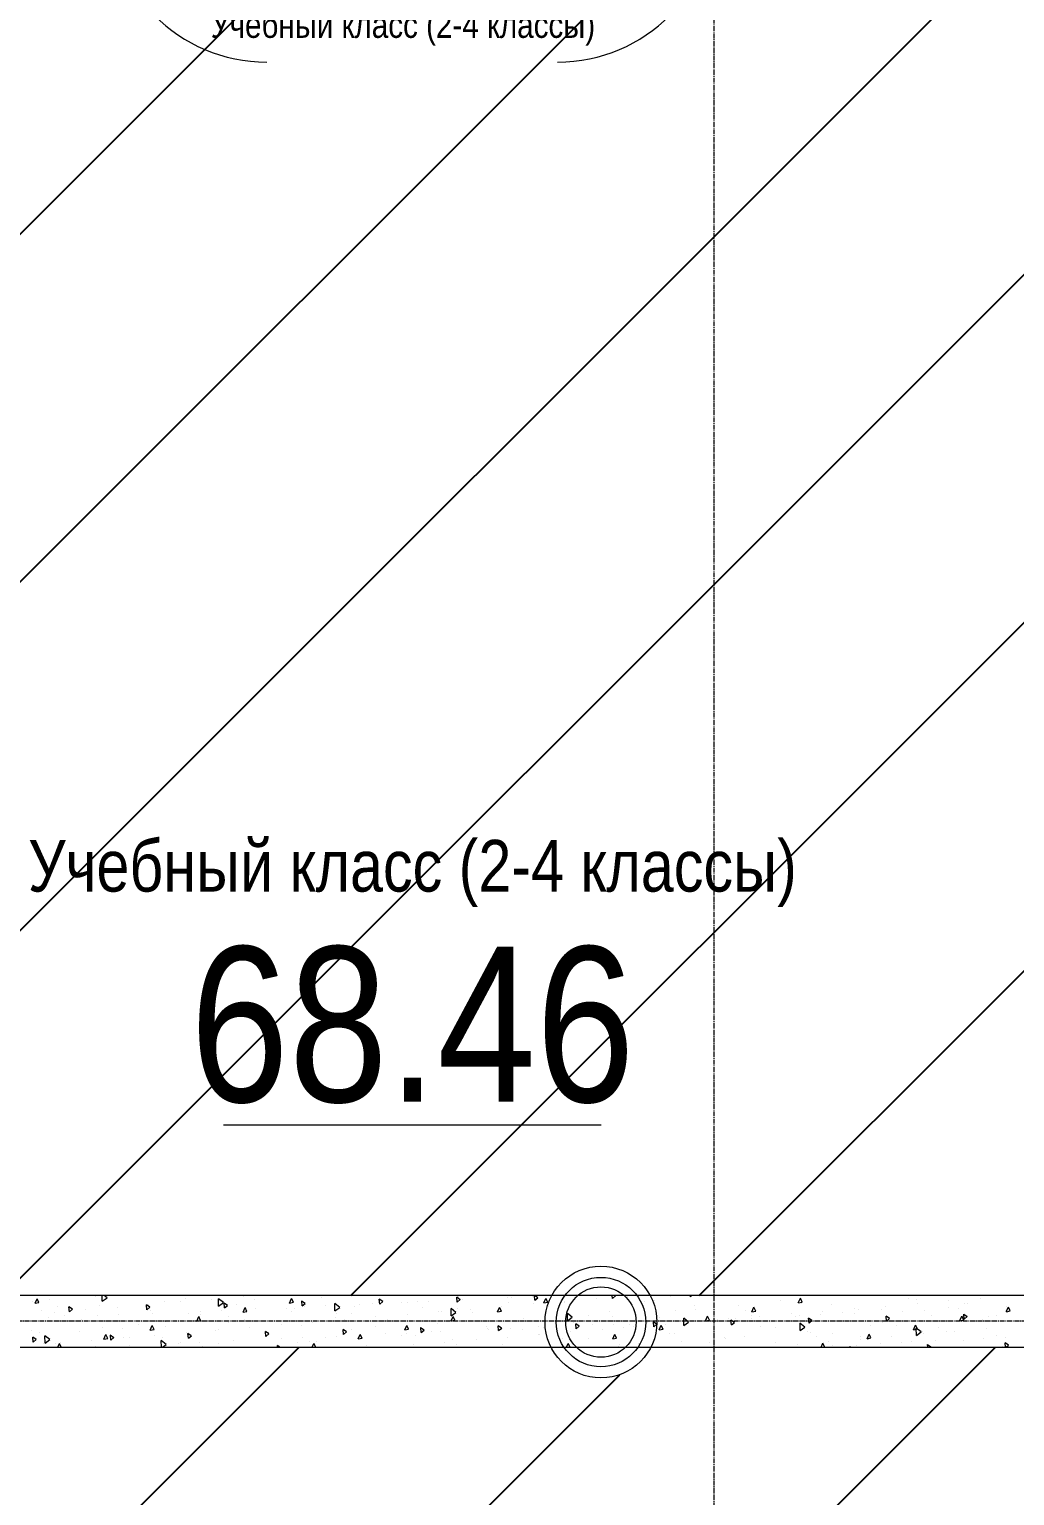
# Model space of a CAD drawing. Header units: millimetres. Extents: x 538266 to 1167394, y 114608 to 637157.
# Drawn here: x 830789 to 834600, y 157738 to 163413 of the extents above; entities that cross this region are included whole.
import ezdxf
from ezdxf.enums import TextEntityAlignment as Align

# ---------------------------------------------------------------- set-up
doc = ezdxf.new("R2010")
doc.units = ezdxf.units.MM
doc.linetypes.add('CENTER2', pattern=[28.575, 19.05, -3.175, 3.175, -3.175])
doc.layers.get('Defpoints').update_dxf_attribs({"color": 140})
doc.layers.add('A-AREA', color=7, linetype='Continuous', lineweight=15, true_color=0x7f7f7f)
doc.layers.add('РД_Оси_100', color=7, linetype='Continuous', lineweight=0, true_color=0x525252)
for name, color, linetype, lineweight in [('АР_Area', 5, 'Continuous', 5), ('АР_площадь пом', 5, 'Continuous', 5), ('АР_Стены ПЕНОблок', 52, 'Continuous', 20), ('АР_Штриховка', 8, 'Continuous', 0)]:
    doc.layers.add(name, color=color, linetype=linetype, lineweight=lineweight)
doc.layers.add('АР_Делит', color=120, linetype='Continuous', lineweight=0, plot=False)
doc.layers.add('ФВ-5', color=7, linetype='Continuous')
doc.styles.add('style1', font='ARIALN.TTF')

# ---------------------------------------------------------------- blocks, each defined once
blk = doc.blocks.new('MOK-МаркаПом_овал_ареал')
for p, q in [((-5.365, 6.138), (5.888, 6.138)), ((-2.75, -3), (2.75, -3))]:
    blk.add_line(p, q)
for centre, radius, start, end in [((-5.365, 0), 6.138, 90, 270), ((5.888, 0), 6.138, 270, 90), ((-7.411, 0), 7.161, 0, 0.001)]:
    blk.add_arc(centre, radius, start, end)
at = {"color": 0, "style": 'style1'}
blk.add_attdef('АР-ПОМЕЩЕНИЕ:НОМЕР', text='', height=3, dxfattribs=at).set_placement((0.261, 0), align=Align.MIDDLE)
at = {"layer": 'Defpoints', "color": 2, "style": 'style1'}
blk.add_attdef('АР-ПОМЕЩЕНИЕ:НАИМЕНОВАНИЕ', text='', height=1, dxfattribs=at).set_placement((-0.094, -4.814), align=Align.MIDDLE)
blk = doc.blocks.new('MOK-МаркаПомещения1')
at = {"layer": 'A-AREA', "color": 0}
blk.add_line((-3.651, -1.944), (3.649, -1.944), dxfattribs=at)
at = {"layer": 'A-AREA', "color": 0, "style": 'style1'}
blk.add_attdef('АР-ПОМЕЩЕНИЕ:ПЛОЩАДЬ', text='', height=3, dxfattribs=at).set_placement((0, 0), align=Align.MIDDLE)
at = {"layer": 'Defpoints', "style": 'style1', "flags": 8}
blk.add_attdef('АР-ПОМЕЩЕНИЕ:НАИМЕНОВАНИЕ', text='', height=1, dxfattribs=at).set_placement((0, 2.956), align=Align.MIDDLE)
blk = doc.blocks.new('2_этаж')
at = {"layer": 'АР_Делит', "color": 18, "true_color": 0x000000}
for radius in [216.3, 173, 136.2]:
    blk.add_circle((676635.5, 158410), radius, dxfattribs=at)
at = {"layer": 'АР_Стены ПЕНОблок', "color": 18, "linetype": 'Continuous', "lineweight": 20, "true_color": 0x000000}
for p, q in [((680563.6, 158513.4), (672993.6, 158513.2)), ((672993.6, 158313.2), (680563.6, 158313.4))]:
    blk.add_line(p, q, dxfattribs=at)
at = {"layer": 'АР_Штриховка', "color": 18, "linetype": 'Continuous', "lineweight": 0, "true_color": 0x000000}
for p, q in [((674682, 158508.8), (674682, 158508.8)), ((674706.6, 158490.7), (674706.1, 158513.3)), ((674725, 158504.2), (674713.5, 158513.3)), ((674726.5, 158511.8), (674726.5, 158511.8)), ((675357.4, 158512.3), (675357.4, 158512.3)), ((676168.3, 158511), (676168.3, 158511)), ((676391.4, 158503.9), (676378.1, 158513.1)), ((676379.9, 158494.4), (676378.3, 158513.3)), ((676609.4, 158511.4), (676609.4, 158511.4)), ((676680, 158501.8), (676679, 158513.3)), ((676680, 158501.8), (676691.7, 158511.6)), ((676691.5, 158511.3), (676688.6, 158513.3)), ((676738.5, 158510), (676738.5, 158510)), ((676980.1, 158509.1), (676979.8, 158513.3)), ((676980.2, 158509.1), (676985.2, 158513.3)), ((677654.6, 158513.2), (677654.6, 158513.2)), ((678224.8, 158512.2), (678224.8, 158512.2)), ((674438.2, 158488.8), (674438.2, 158488.8)), ((674446.6, 158483.1), (674454.4, 158500.5)), ((674446.6, 158483), (674461.6, 158485.9)), ((674461.6, 158485.9), (674454.4, 158500.4)), ((674471.1, 158455.1), (674471.1, 158455.1)), ((674502.9, 158495.5), (674502.9, 158495.5)), ((674533.1, 158468.9), (674533.1, 158468.9)), ((674590.7, 158459.7), (674577.4, 158468.8)), ((674579.2, 158450.1), (674577.6, 158469.1)), ((674579.2, 158450.1), (674590.9, 158459.9)), ((674642.9, 158457.9), (674642.9, 158457.9)), ((674697.3, 158473.8), (674697.3, 158473.8)), ((674706.5, 158490.8), (674725, 158504.3)), ((674764.6, 158467.7), (674764.6, 158467.7)), ((674890.9, 158467), (674877.5, 158476.2)), ((674879.4, 158457.5), (674877.7, 158476.5)), ((674879.4, 158457.5), (674891, 158467.3)), ((674883.2, 158476.8), (674883.2, 158476.8)), ((674886.7, 158478), (674886.7, 158478)), ((674892.3, 158456.6), (674892.3, 158456.6)), ((674945.2, 158490.6), (674945.2, 158490.6)), ((675008.4, 158487.8), (675008.4, 158487.8)), ((675029.5, 158499.5), (675029.5, 158499.5)), ((675086.7, 158451.6), (675086.7, 158451.6)), ((675130.5, 158498), (675130.5, 158498)), ((675156.5, 158471.8), (675155.9, 158500.4)), ((675174.9, 158485.3), (675155.9, 158500.3)), ((675156.4, 158471.9), (675174.9, 158485.3)), ((675169.2, 158455.2), (675169.2, 158455.2)), ((675191, 158474.4), (675177.6, 158483.6)), ((675179.5, 158464.9), (675177.8, 158483.9)), ((675179.5, 158464.9), (675191.1, 158474.7)), ((675223.9, 158477.8), (675223.9, 158477.8)), ((675251.2, 158448.7), (675259, 158466.1)), ((675251.3, 158448.6), (675266.2, 158451.5)), ((675252.2, 158507.8), (675252.2, 158507.8)), ((675266.2, 158451.5), (675259, 158466)), ((675295.4, 158498.5), (675295.4, 158498.5)), ((675300.6, 158461), (675300.6, 158461)), ((675419, 158460.6), (675419, 158460.6)), ((675430.7, 158483.6), (675438.5, 158501)), ((675430.8, 158483.5), (675445.7, 158486.4)), ((675445.7, 158486.4), (675438.5, 158500.9)), ((675450.9, 158463.3), (675450.9, 158463.3)), ((675491.1, 158481.8), (675477.7, 158491)), ((675479.6, 158472.3), (675477.9, 158491.2)), ((675479.6, 158472.3), (675491.3, 158482)), ((675487.1, 158469.1), (675487.1, 158469.1)), ((675556.2, 158503.5), (675556.2, 158503.5)), ((675569.6, 158472.7), (675569.6, 158472.7)), ((675606.4, 158452.9), (675605.8, 158481.5)), ((675624.8, 158466.3), (675605.8, 158481.4)), ((675606.3, 158452.9), (675624.8, 158466.4)), ((675680.7, 158470.9), (675680.7, 158470.9)), ((675701, 158478.5), (675701, 158478.5)), ((675750.6, 158481.7), (675750.6, 158481.7)), ((675791.2, 158489.2), (675777.9, 158498.3)), ((675779.7, 158479.6), (675778, 158498.6)), ((675779.7, 158479.6), (675791.4, 158489.4)), ((675863, 158485), (675863, 158485)), ((675887.6, 158486.6), (675887.6, 158486.6)), ((675924.5, 158491), (675924.5, 158491)), ((675945.6, 158464.5), (675945.6, 158464.5)), ((675970, 158490.2), (675970, 158490.2)), ((676056.3, 158434), (676055.7, 158462.5)), ((676074.7, 158447.4), (676055.7, 158462.5)), ((676091.3, 158496.5), (676078, 158505.7)), ((676079.8, 158487), (676078.1, 158506)), ((676079.8, 158487), (676091.5, 158496.8)), ((676081.7, 158463.8), (676081.7, 158463.8)), ((676082.8, 158507.4), (676082.8, 158507.4)), ((676101.5, 158495.9), (676101.5, 158495.9)), ((676129.2, 158460.1), (676129.2, 158460.1)), ((676235.4, 158449.3), (676243.1, 158466.7)), ((676235.4, 158449.1), (676250.4, 158452)), ((676250.4, 158452), (676243.2, 158466.5)), ((676250.9, 158469.9), (676250.9, 158469.9)), ((676275.2, 158506.7), (676275.2, 158506.7)), ((676277.2, 158485.7), (676277.2, 158485.7)), ((676288, 158504.1), (676288, 158504.1)), ((676370.5, 158507.7), (676370.5, 158507.7)), ((676373, 158480.2), (676373, 158480.2)), ((676379.9, 158494.4), (676391.6, 158504.2)), ((676414.9, 158484.1), (676422.6, 158501.5)), ((676414.9, 158484), (676429.9, 158486.9)), ((676429.9, 158486.9), (676422.7, 158501.4)), ((676431.9, 158471.8), (676431.9, 158471.8)), ((676472.3, 158468.5), (676472.3, 158468.5)), ((676493.9, 158485.5), (676493.9, 158485.5)), ((676494.7, 158490), (676494.7, 158490)), ((676616.8, 158500.2), (676616.8, 158500.2)), ((676803.9, 158489.7), (676803.9, 158489.7)), ((676844.1, 158493.5), (676844.1, 158493.5)), ((676906, 158507.2), (676906, 158507.2)), ((676923.2, 158453.1), (676923.2, 158453.1)), ((676998.9, 158472.5), (676998.9, 158472.5)), ((676999.5, 158458.3), (676999.5, 158458.3)), ((677167, 158473.1), (677167, 158473.1)), ((677193.7, 158453.4), (677193.7, 158453.4)), ((677219.5, 158449.8), (677227.3, 158467.2)), ((677219.5, 158449.7), (677234.5, 158452.6)), ((677234.5, 158452.6), (677227.3, 158467.1)), ((677330.5, 158493.6), (677330.5, 158493.6)), ((677399, 158484.7), (677406.8, 158502.1)), ((677399.1, 158484.6), (677414, 158487.5)), ((677414, 158487.5), (677406.8, 158502)), ((677410.8, 158493.2), (677410.8, 158493.2)), ((677411.7, 158480), (677411.7, 158480)), ((677493.4, 158452.1), (677493.4, 158452.1)), ((677525.5, 158476.4), (677525.5, 158476.4)), ((677615.5, 158462.3), (677615.5, 158462.3)), ((677630.4, 158458.8), (677630.4, 158458.8)), ((677720.3, 158457.3), (677720.3, 158457.3)), ((677737.2, 158472.1), (677737.2, 158472.1)), ((677823.8, 158501.7), (677823.8, 158501.7)), ((677857.1, 158497.6), (677857.1, 158497.6)), ((677859.3, 158482.4), (677859.3, 158482.4)), ((677885.4, 158454.9), (677885.4, 158454.9)), ((677980.6, 158466.8), (677980.6, 158466.8)), ((677981, 158492.2), (677981, 158492.2)), ((678016.9, 158460.6), (678016.9, 158460.6)), ((678042.6, 158480.5), (678042.6, 158480.5)), ((678052.2, 158480.4), (678052.2, 158480.4)), ((678103.1, 158502.4), (678103.1, 158502.4)), ((678203.4, 158468.8), (678203.4, 158468.8)), ((678203.6, 158450.3), (678211.4, 158467.7)), ((678203.7, 158450.2), (678218.6, 158453.1)), ((678218.6, 158453.1), (678211.4, 158467.6)), ((674499.8, 158426), (674499.8, 158426)), ((674520.8, 158447.7), (674520.8, 158447.7)), ((674560.5, 158433.6), (674560.5, 158433.6)), ((674626.6, 158419.9), (674626.6, 158419.9)), ((674686.3, 158434.1), (674686.3, 158434.1)), ((674754.9, 158411.8), (674754.9, 158411.8)), ((674768.7, 158437.7), (674768.7, 158437.7)), ((674845.3, 158398.8), (674845.3, 158398.8)), ((674892.2, 158378.9), (674899.9, 158396.3)), ((674907.2, 158381.7), (674900, 158396.2)), ((674900.2, 158443.5), (674900.2, 158443.5)), ((674949.3, 158410.8), (674949.3, 158410.8)), ((675038.7, 158441.6), (675038.7, 158441.6)), ((675071.7, 158413.8), (675079.5, 158431.2)), ((675071.7, 158413.7), (675086.7, 158416.6)), ((675086.7, 158416.6), (675079.5, 158431.1)), ((675087.1, 158437.5), (675087.1, 158437.5)), ((675193.1, 158430.8), (675193.1, 158430.8)), ((675195.5, 158406.7), (675195.5, 158406.7)), ((675257.5, 158420.4), (675257.5, 158420.4)), ((675281.6, 158415.8), (675281.6, 158415.8)), ((675397.9, 158400), (675397.9, 158400)), ((675436.9, 158450.9), (675436.9, 158450.9)), ((675476.6, 158398.6), (675476.6, 158398.6)), ((675519.6, 158409.8), (675519.6, 158409.8)), ((675607.6, 158428.4), (675607.6, 158428.4)), ((675613.8, 158441.5), (675613.8, 158441.5)), ((675641.7, 158420), (675641.7, 158420)), ((675669.6, 158442.1), (675669.6, 158442.1)), ((675763.3, 158429.8), (675763.3, 158429.8)), ((675808.2, 158419.8), (675808.2, 158419.8)), ((675876.3, 158379.5), (675884.1, 158396.9)), ((675891.3, 158382.3), (675884.1, 158396.8)), ((675885.4, 158440.1), (675885.4, 158440.1)), ((676003.2, 158402.6), (676003.2, 158402.6)), ((676007.1, 158449.9), (676007.1, 158449.9)), ((676019.8, 158450.1), (676019.8, 158450.1)), ((676055.8, 158414.4), (676063.6, 158431.8)), ((676055.9, 158414.2), (676070.8, 158417.2)), ((676056.2, 158434), (676074.7, 158447.5)), ((676070.8, 158417.2), (676063.6, 158431.6)), ((676140.4, 158445.5), (676140.4, 158445.5)), ((676175.2, 158414.9), (676175.2, 158414.9)), ((676251.3, 158386.4), (676238, 158395.5)), ((676239.8, 158376.8), (676238.2, 158395.8)), ((676334.8, 158423.7), (676334.8, 158423.7)), ((676435.6, 158413), (676435.6, 158413)), ((676524.7, 158428.5), (676505.6, 158443.6)), ((676506.2, 158415.1), (676505.7, 158443.6)), ((676506.1, 158415.1), (676524.6, 158428.6)), ((676529.9, 158406.5), (676529.9, 158406.5)), ((676551.4, 158393.7), (676538.1, 158402.9)), ((676539.9, 158384.2), (676538.3, 158403.2)), ((676587.4, 158436.6), (676587.4, 158436.6)), ((676601.7, 158398.8), (676601.7, 158398.8)), ((676667, 158449.4), (676667, 158449.4)), ((676679.4, 158433), (676679.4, 158433)), ((676684.1, 158402.4), (676684.1, 158402.4)), ((676744.1, 158401.7), (676744.1, 158401.7)), ((676806.1, 158415.4), (676806.1, 158415.4)), ((676815.6, 158408.2), (676815.6, 158408.2)), ((676851.5, 158401.1), (676838.2, 158410.3)), ((676840.1, 158391.6), (676838.4, 158410.6)), ((676840.1, 158391.6), (676851.7, 158401.4)), ((676860.5, 158380), (676868.2, 158397.4)), ((676861.5, 158427.7), (676861.5, 158427.7)), ((676875.5, 158382.8), (676868.3, 158397.3)), ((676884.2, 158402.2), (676884.2, 158402.2)), ((676974.6, 158409.6), (676955.5, 158424.6)), ((676956.2, 158396.1), (676955.6, 158424.7)), ((676956, 158396.2), (676974.5, 158409.7)), ((677002.1, 158416.3), (677002.1, 158416.3)), ((677005.9, 158412), (677005.9, 158412)), ((677040, 158414.9), (677047.7, 158432.3)), ((677040, 158414.8), (677055, 158417.7)), ((677055, 158417.7), (677047.8, 158432.2)), ((677056.5, 158410.5), (677056.5, 158410.5)), ((677084.6, 158419.9), (677084.6, 158419.9)), ((677128, 158422.2), (677128, 158422.2)), ((677151.7, 158408.5), (677138.3, 158417.7)), ((677140.2, 158399), (677138.5, 158417.9)), ((677140.2, 158399), (677151.8, 158408.8)), ((677156.3, 158423.4), (677156.3, 158423.4)), ((677216, 158425.7), (677216, 158425.7)), ((677218.3, 158437.1), (677218.3, 158437.1)), ((677249.7, 158432), (677249.7, 158432)), ((677371.7, 158442.3), (677371.7, 158442.3)), ((677388.1, 158431.7), (677388.1, 158431.7)), ((677402.5, 158433.8), (677402.5, 158433.8)), ((677424.5, 158390.7), (677405.4, 158405.7)), ((677406.1, 158377.2), (677405.5, 158405.8)), ((677451.8, 158415.9), (677438.4, 158425)), ((677440.3, 158406.3), (677438.6, 158425.3)), ((677440.3, 158406.3), (677452, 158416.1)), ((677485, 158437.4), (677485, 158437.4)), ((677568.4, 158445.1), (677568.4, 158445.1)), ((677583.1, 158414.5), (677583.1, 158414.5)), ((677616.4, 158443.1), (677616.4, 158443.1)), ((677678.2, 158395.1), (677678.2, 158395.1)), ((677723.9, 158409.9), (677723.9, 158409.9)), ((677751.9, 158423.2), (677738.5, 158432.4)), ((677740.4, 158413.7), (677738.7, 158432.7)), ((677740.4, 158413.7), (677752.1, 158423.5)), ((677777.9, 158395.4), (677777.9, 158395.4)), ((677802.9, 158451.3), (677802.9, 158451.3)), ((677844.6, 158380.5), (677852.4, 158397.9)), ((677859.6, 158383.3), (677852.4, 158397.8)), ((677914.7, 158435.6), (677914.7, 158435.6)), ((677921.9, 158415.2), (677921.9, 158415.2)), ((678024.1, 158415.4), (678031.9, 158432.8)), ((678024.2, 158415.3), (678039.1, 158418.2)), ((678039.1, 158418.2), (678031.9, 158432.7)), ((678052, 158430.6), (678038.7, 158439.8)), ((678040.5, 158421.1), (678038.8, 158440.1)), ((678040.5, 158421.1), (678052.2, 158430.9)), ((678109.8, 158418.4), (678109.8, 158418.4)), ((678136.1, 158431.6), (678136.1, 158431.6)), ((678165.7, 158435.2), (678165.7, 158435.2)), ((674433.2, 158377.1), (674433.2, 158377.1)), ((674450.6, 158342.1), (674437.3, 158351.3)), ((674439.1, 158332.6), (674437.5, 158351.6)), ((674439.2, 158332.6), (674450.8, 158342.4)), ((674461.8, 158370.7), (674461.8, 158370.7)), ((674485.2, 158328.8), (674484.6, 158357.3)), ((674503.6, 158342.2), (674484.6, 158357.3)), ((674485.1, 158328.8), (674503.5, 158342.3)), ((674618.1, 158371.6), (674618.1, 158371.6)), ((674666.5, 158339.8), (674666.5, 158339.8)), ((674705.6, 158390.7), (674705.6, 158390.7)), ((674712.7, 158344), (674720.4, 158361.4)), ((674712.7, 158343.9), (674727.7, 158346.8)), ((674727.7, 158346.8), (674720.5, 158361.3)), ((674750.8, 158349.5), (674737.4, 158358.7)), ((674739.3, 158340), (674737.6, 158358.9)), ((674739.3, 158339.9), (674750.9, 158349.7)), ((674783.3, 158385), (674783.3, 158385)), ((674788.2, 158349.6), (674788.2, 158349.6)), ((674812.5, 158349.9), (674812.5, 158349.9)), ((674892.2, 158378.8), (674907.2, 158381.7)), ((674910.3, 158359.9), (674910.3, 158359.9)), ((674935, 158313.3), (674934.5, 158338.4)), ((674953.5, 158323.3), (674934.5, 158338.4)), ((674938.8, 158349.8), (674938.8, 158349.8)), ((674949.9, 158394.6), (674949.9, 158394.6)), ((675032, 158369.7), (675032, 158369.7)), ((675050.9, 158356.9), (675037.5, 158366)), ((675039.4, 158347.3), (675037.7, 158366.3)), ((675039.4, 158347.3), (675051.1, 158357.1)), ((675144.7, 158375.6), (675144.7, 158375.6)), ((675154.1, 158379.9), (675154.1, 158379.9)), ((675213.8, 158338.2), (675213.8, 158338.2)), ((675275.8, 158389.7), (675275.8, 158389.7)), ((675351, 158364.2), (675337.6, 158373.4)), ((675339.5, 158354.7), (675337.8, 158373.7)), ((675339.2, 158353.8), (675339.2, 158353.8)), ((675339.5, 158354.7), (675351.2, 158364.5)), ((675350.9, 158371.5), (675350.9, 158371.5)), ((675400.4, 158346.4), (675400.4, 158346.4)), ((675482.8, 158350), (675482.8, 158350)), ((675569.7, 158350.3), (675569.7, 158350.3)), ((675614.3, 158355.7), (675614.3, 158355.7)), ((675651.1, 158371.6), (675637.8, 158380.8)), ((675639.6, 158362.1), (675637.9, 158381.1)), ((675639.6, 158362.1), (675651.3, 158371.9)), ((675671.4, 158379.5), (675671.4, 158379.5)), ((675696.8, 158344.6), (675704.6, 158362)), ((675696.8, 158344.5), (675711.8, 158347.4)), ((675704.3, 158352.8), (675704.3, 158352.8)), ((675711.8, 158347.4), (675704.6, 158361.9)), ((675763.1, 158393.2), (675763.1, 158393.2)), ((675800.8, 158363.9), (675800.8, 158363.9)), ((675865.8, 158357.8), (675865.8, 158357.8)), ((675876.4, 158379.3), (675891.3, 158382.3)), ((675883.3, 158367.5), (675883.3, 158367.5)), ((675919.8, 158358.3), (675919.8, 158358.3)), ((675951.2, 158379), (675937.9, 158388.2)), ((675939.7, 158369.5), (675938.1, 158388.4)), ((675939.7, 158369.5), (675951.4, 158379.2)), ((675948.1, 158372.9), (675948.1, 158372.9)), ((675981.8, 158372), (675981.8, 158372)), ((676014.7, 158373.2), (676014.7, 158373.2)), ((676060.8, 158340.6), (676060.8, 158340.6)), ((676152.8, 158342), (676152.8, 158342)), ((676191.9, 158392.9), (676191.9, 158392.9)), ((676198, 158383.5), (676198, 158383.5)), ((676201.2, 158381.4), (676201.2, 158381.4)), ((676239.8, 158376.8), (676251.5, 158386.6)), ((676274.5, 158351.8), (676274.5, 158351.8)), ((676283.7, 158385), (676283.7, 158385)), ((676332, 158380), (676332, 158380)), ((676392.4, 158361.8), (676392.4, 158361.8)), ((676394, 158393.7), (676394, 158393.7)), ((676396.6, 158362.1), (676396.6, 158362.1)), ((676415.1, 158390.7), (676415.1, 158390.7)), ((676487.5, 158344.8), (676487.5, 158344.8)), ((676518.3, 158371.9), (676518.3, 158371.9)), ((676539.9, 158384.2), (676551.6, 158394)), ((676587.5, 158344.6), (676587.5, 158344.6)), ((676640.4, 158382.1), (676640.4, 158382.1)), ((676680.9, 158345.1), (676688.7, 158362.5)), ((676681, 158345), (676695.9, 158347.9)), ((676695.9, 158347.9), (676688.7, 158362.4)), ((676724.6, 158387.4), (676724.6, 158387.4)), ((676762.1, 158391.9), (676762.1, 158391.9)), ((676860.5, 158379.9), (676875.5, 158382.8)), ((676899.6, 158366.5), (676899.6, 158366.5)), ((676919.1, 158365.7), (676919.1, 158365.7)), ((677114.1, 158348.5), (677114.1, 158348.5)), ((677118.3, 158345.3), (677118.3, 158345.3)), ((677190.6, 158355), (677190.6, 158355)), ((677251.3, 158391.4), (677251.3, 158391.4)), ((677311.8, 158388.2), (677311.8, 158388.2)), ((677405.9, 158377.3), (677424.4, 158390.7)), ((677434.4, 158375.1), (677434.4, 158375.1)), ((677445.7, 158369.7), (677445.7, 158369.7)), ((677468.5, 158353.2), (677468.5, 158353.2)), ((677530.5, 158367), (677530.5, 158367)), ((677639.1, 158344.3), (677639.1, 158344.3)), ((677640.7, 158352.5), (677640.7, 158352.5)), ((677665.1, 158345.6), (677672.8, 158363)), ((677665.1, 158345.5), (677680.1, 158348.4)), ((677680.1, 158348.4), (677672.9, 158362.9)), ((677760.8, 158354), (677760.8, 158354)), ((677844.6, 158380.4), (677859.6, 158383.3)), ((677874.4, 158371.7), (677855.3, 158386.8)), ((677856, 158358.3), (677855.4, 158386.9)), ((677855.9, 158358.3), (677874.3, 158371.8)), ((677880.6, 158374.9), (677880.6, 158374.9)), ((677882.9, 158364.3), (677882.9, 158364.3)), ((677942.6, 158388.7), (677942.6, 158388.7)), ((677972.3, 158373.6), (677972.3, 158373.6)), ((678004.6, 158374.1), (678004.6, 158374.1)), ((678036.1, 158339.7), (678036.1, 158339.7)), ((678116.6, 158346.1), (678116.6, 158346.1)), ((678126.7, 158384.3), (678126.7, 158384.3)), ((678167.4, 158356.4), (678167.4, 158356.4)), ((678199.1, 158349.7), (678199.1, 158349.7)), ((674480.9, 158328.7), (674480.9, 158328.7)), ((674526.6, 158328.1), (674526.6, 158328.1)), ((674535, 158313.3), (674540.9, 158326.5)), ((674547.5, 158313.3), (674540.9, 158326.4)), ((674544.4, 158329.6), (674544.4, 158329.6)), ((674682, 158315), (674682, 158315)), ((674813.4, 158320.8), (674813.4, 158320.8)), ((674939.6, 158313.3), (674953.5, 158323.4)), ((674999.9, 158328.9), (674999.9, 158328.9)), ((675007.6, 158332.7), (675007.6, 158332.7)), ((675082.4, 158332.5), (675082.4, 158332.5)), ((675095.5, 158314.9), (675095.5, 158314.9)), ((675157.5, 158328.6), (675157.5, 158328.6)), ((675202.3, 158313.6), (675202.3, 158313.6)), ((675384.6, 158313.3), (675384.4, 158319.5)), ((675392.2, 158313.3), (675384.4, 158319.5)), ((675460.5, 158332.8), (675460.5, 158332.8)), ((675507.7, 158336.6), (675507.7, 158336.6)), ((675518.9, 158313.3), (675525, 158327.1)), ((675531.9, 158313.3), (675525.1, 158327)), ((675534.2, 158336.6), (675534.2, 158336.6)), ((675729, 158317.5), (675729, 158317.5)), ((675909, 158322), (675909, 158322)), ((676030.7, 158331.8), (676030.7, 158331.8)), ((676075.3, 158323.1), (676075.3, 158323.1)), ((676255.6, 158321.5), (676255.6, 158321.5)), ((676502.8, 158313.3), (676509.2, 158327.6)), ((676516.3, 158313.3), (676509.2, 158327.5)), ((676703, 158314.9), (676703, 158314.9)), ((676706.2, 158323.6), (676706.2, 158323.6)), ((676782.2, 158325.5), (676782.2, 158325.5)), ((676946.8, 158335), (676946.8, 158335)), ((677056.3, 158331.5), (677056.3, 158331.5)), ((677273.2, 158313.9), (677273.2, 158313.9)), ((677308.9, 158329.4), (677308.9, 158329.4)), ((677395.3, 158324.2), (677395.3, 158324.2)), ((677398.2, 158314.7), (677398.2, 158314.7)), ((677486.7, 158313.3), (677493.3, 158328.1)), ((677500.6, 158313.5), (677493.4, 158328)), ((677499.6, 158313.3), (677500.6, 158313.5)), ((677517, 158334), (677517, 158334)), ((677529.7, 158320.4), (677529.7, 158320.4)), ((677600.7, 158313.3), (677598.5, 158314.9)), ((677598.8, 158313.3), (677598.6, 158315.1)), ((677624, 158318), (677624, 158318)), ((677716.2, 158328.6), (677716.2, 158328.6)), ((677798.7, 158332.2), (677798.7, 158332.2)), ((677835.5, 158333.4), (677835.5, 158333.4)), ((677911.5, 158313.4), (677898.6, 158322.2)), ((677899.6, 158313.4), (677898.8, 158322.5)), ((677930.1, 158337.9), (677930.1, 158337.9)), ((678189.3, 158317.1), (678189.3, 158317.1)), ((678212, 158320.4), (678198.7, 158329.6)), ((678200.3, 158313.4), (678198.9, 158329.9)), ((678203.4, 158313.4), (678212.2, 158320.7))]:
    blk.add_line(p, q, dxfattribs=at)
at = {"layer": 'АР_Area', "color": 18, "linetype": 'Continuous', "lineweight": 15, "true_color": 0x000000}
ref = blk.add_blockref('MOK-МаркаПом_овал_ареал', (675879, 163900.5), dxfattribs=dict(at, xscale=100, yscale=100, zscale=100))
ref.add_attrib('АР-ПОМЕЩЕНИЕ:НОМЕР', '2.009', dxfattribs={"layer": '0', "color": 0, "height": 350, "style": 'style1'}).set_placement((675879, 163900.5), align=Align.MIDDLE)
ref.add_attrib('АР-ПОМЕЩЕНИЕ:НАИМЕНОВАНИЕ', 'Учебный класс (2-4 классы)', dxfattribs={"layer": 'Defpoints', "color": 2, "height": 100, "style": 'style1'}).set_placement((675869.6, 163419.1), align=Align.MIDDLE)
at = {"layer": 'АР_площадь пом', "color": 18, "linetype": 'Continuous', "lineweight": 15, "true_color": 0x000000}
ref = blk.add_blockref('MOK-МаркаПомещения1', (675906.1, 159562.7), dxfattribs=dict(at, xscale=200, yscale=200, zscale=100))
ref.add_attrib('АР-ПОМЕЩЕНИЕ:НАИМЕНОВАНИЕ', 'Учебный класс (2-4 классы)', dxfattribs={"layer": 'Defpoints', "height": 200, "style": 'style1'}).set_placement((675906.1, 160153.8), align=Align.MIDDLE)
ref.add_attrib('АР-ПОМЕЩЕНИЕ:ПЛОЩАДЬ', '68.46', dxfattribs={"layer": 'A-AREA', "color": 0, "height": 600, "style": 'style1'}).set_placement((675906.1, 159562.7), align=Align.MIDDLE)
at = {"layer": 'Defpoints', "color": 18, "true_color": 0x000000, "style": 'style1'}
for p in [(677970.6, 219836.4), (678101.2, 211681.4)]:
    blk.add_attdef('АР-ПОМЕЩЕНИЕ:НАИМЕНОВАНИЕ', text='', height=100, dxfattribs=at).set_placement(p, align=Align.MIDDLE)
blk = doc.blocks.new('СОШ_2200_АР_ОСИ_М100_28.05.24')
at = {"layer": 'РД_Оси_100', "color": 251, "linetype": 'CENTER2', "true_color": 0x636466}
for p, q in [((4200, -6155), (4200, 139938.679)), ((29555, 36000), (-5954.958, 36000))]:
    blk.add_line(p, q, dxfattribs=at)

msp = doc.modelspace()

# ---------------------------------------------------------------- hatches: boundary and pattern name
at = {"layer": 'ФВ-5'}
h = msp.add_hatch(dxfattribs=at)
h.set_pattern_fill('ANSI31', color=3, scale=300)
h.paths.add_polyline_path([(849237.8, 163561), (849237.8, 164465.5, -0.27475), (849124.9, 164655.5, -0.245742), (849217.8, 164833.2), (849217.8, 165213.2), (845769.5, 165213.2, -0.618518), (845382.3, 165213.2), (843647.8, 165213.2), (843647.8, 164913.2), (842747.8, 164913.2), (842747.8, 165213.2), (842667.8, 165213.2), (842667.8, 164793.2), (841647.8, 164793.2), (841647.8, 164713.2), (841647.8, 161813.2), (841647.8, 161313.2), (841647.8, 160413.2), (841647.8, 158613.2), (841647.8, 158389.4, -0.260437), (841750.8, 158205.2, -0.260437), (841647.8, 158020.9), (841647.8, 157055.6, -0.260437), (841750.8, 156871.3, -0.260437), (841647.8, 156687.1), (841647.8, 156333.2), (842017.8, 156333.2), (842017.8, 156113.2), (849237.8, 156113.2), (849237.8, 156880.9, -0.27475), (849124.9, 157071, -0.27475), (849237.8, 157261), (849237.8, 160413.2), (849217.8, 160413.2), (849217.8, 161313.2), (849218.5, 162377, -0.246803), (849124.9, 162555.2, -0.27475), (849237.8, 162745.2), (849237.8, 163180.9, -0.27475), (849124.9, 163371, -0.27475)])
h.paths.add_polyline_path([(845558.6, 161396), (845008.6, 161396, -1), (845008.6, 161996), (845558.6, 161996, -1)], flags=16)
h.paths.add_polyline_path([(842291.6, 157558.9, -1), (841691.6, 157558.9, -1)], flags=16)
h.paths.add_polyline_path([(849124.9, 171855.5, -0.27475), (849237.8, 172045.6), (849237.8, 172480.9, -0.27475), (849124.9, 172671, -0.27475), (849237.8, 172861), (849237.8, 173765.5, -0.27475), (849124.9, 173955.5, -0.27475), (849237.8, 174145.6), (849237.8, 174163.2), (849217.8, 174163.2), (849217.8, 174513.2), (844057.8, 174513.2), (844057.8, 174513.2), (844057.8, 174213.2), (843157.8, 174213.2), (843157.8, 174513.2), (843077.8, 174513.2), (843077.8, 174093.2), (842057.8, 174093.2), (842057.8, 173373.2), (842057.8, 172433.2), (841647.8, 172433.2), (841647.8, 172363.2), (841647.8, 170613.2), (841647.8, 169713.2), (841647.8, 169339.4, -0.260437), (841750.8, 169155.2, -0.260437), (841647.8, 168970.9), (841670.8, 167335.5, -1), (842270.8, 167335.5, -1), (841670.8, 167335.5), (841650.7, 166353.8, -0.256246), (841750.8, 166171.3, -0.105217), (841732, 166083.2), (841867.8, 166083.2), (841867.8, 165413.2), (845385.9, 165413.2, -0.594367), (845765.9, 165413.2), (849217.8, 165413.2), (849217.8, 165913.2), (849218.1, 166193.1, -0.246072), (849124.9, 166371, -0.27475), (849237.8, 166561), (849237.8, 169713.2), (849213.5, 169713.2), (849217.8, 169717.5), (849217.8, 170613.2), (849218.9, 171677.1, -0.247282)])
h.paths.add_polyline_path([(845615.6, 168700.6), (845065.6, 168700.6, -1), (845065.6, 169300.6), (845615.6, 169300.6, -1)], flags=16)
h.paths.add_polyline_path([(836927.8, 171813.2), (836927.8, 172713.2), (836927.8, 172987.1, -0.260437), (836824.9, 173171.3, -0.260437), (836927.8, 173355.6), (836927.8, 175970.9, -0.260437), (836824.9, 176155.2, -0.260437), (836927.8, 176339.4), (836927.8, 176413.2), (836927.8, 176913.2), (833193.3, 176913.2, -0.618518), (832806.2, 176913.2), (829360.5, 176913.2), (829357.8, 176910.6), (829357.8, 176413.2), (829357.7, 176237.4, -0.255873), (829457.6, 176055.2, -0.284268), (829337.8, 175861.6), (829337.8, 172713.2), (829357.8, 172713.2), (829357.8, 171813.2), (829357.2, 170753.9, -0.256632), (829457.6, 170571.3, -0.284268), (829337.8, 170377.8), (829337.8, 169948.7, -0.284268), (829457.6, 169755.2, -0.284268), (829337.8, 169561.6), (829337.8, 168664.9, -0.284268), (829457.6, 168471.3, -0.255743), (829357.8, 168289.1), (829357.8, 167813.2), (832809.7, 167813.2, -0.594367), (833189.8, 167813.2), (834927.8, 167813.2), (834927.8, 168113.2), (835827.8, 168113.2), (835827.8, 167813.2), (835907.8, 167813.2), (835907.8, 168233.2), (836927.8, 168233.2), (836927.8, 168313.2)])
h.paths.add_polyline_path([(832552.1, 172650.6), (832002.1, 172650.6, -1), (832002.1, 173250.6), (832552.1, 173250.6, -1)], flags=16)
h.paths.add_polyline_path([(836927.8, 166670.9, -0.260437), (836824.9, 166855.2, -0.105217), (836843.6, 166943.2), (836707.8, 166943.2), (836707.8, 167613.2), (833193.3, 167613.2, -0.618518), (832806.2, 167613.2), (829357.8, 167613.2), (829357.8, 167113.2), (829357.7, 166937.5, -0.255913), (829457.6, 166755.2, -0.284268), (829337.8, 166561.6), (829337.8, 163413.2), (829357.8, 163413.2), (829357.8, 162513.2), (829357, 161454.1, -0.256955), (829457.6, 161271.3, -0.284268), (829337.8, 161077.8), (829337.8, 160648.7, -0.284268), (829457.6, 160455.2, -0.284268), (829337.8, 160261.6), (829337.8, 159364.9, -0.284268), (829457.6, 159171.3, -0.255743), (829357.8, 158989.1), (829357.8, 158513.2), (832809.7, 158513.3, -0.59466), (833189.8, 158513.3), (834927.8, 158513.4), (834927.8, 158513.4), (834927.8, 158813.4), (835827.8, 158813.4), (835827.8, 158513.4), (835907.8, 158513.4), (835907.8, 158933.4), (836927.8, 158933.4), (836927.8, 159013.2), (836927.8, 159543.2), (836927.8, 161303.2), (836927.8, 161813.2), (836927.8, 162513.2), (836927.8, 163413.2), (836927.8, 163687.1, -0.260437), (836824.9, 163871.3, -0.260437), (836927.8, 164055.6)])
h.paths.add_polyline_path([(832518.2, 163600.5), (831968.2, 163600.5, -1), (831968.2, 164200.5), (832518.2, 164200.5, -1)], flags=16)
h = msp.add_hatch(dxfattribs=at)
h.set_pattern_fill('ANSI31', color=3, scale=300)
h.paths.add_polyline_path([(856937.8, 141853.3), (856717.8, 141633.3), (856717.8, 141593.8), (856417.8, 141593.8), (856417.8, 142493.8), (856717.8, 142493.8), (856717.8, 142082.3), (856937.8, 142302.3), (856937.8, 143613.2), (856037.8, 143613.2), (856037.8, 143603.2), (853264, 143603.2, -0.558775), (852895.5, 143603.2), (851387.8, 143603.2, -0.414214), (851687.8, 143303.2, -1), (851087.8, 143303.2, -0.414214), (851387.8, 143603.2), (850280.2, 143603.2, -0.558775), (849911.7, 143603.2), (849137.8, 143603.2), (848237.8, 143603.2), (847307.8, 143603.2), (847307.8, 143383.2), (846937.8, 143383.2), (846937.8, 143453.2), (846937.8, 143603.2), (846437.8, 143603.2), (846437.8, 142703.2), (846737.8, 142703.2), (846737.8, 142583.2), (846317.8, 142583.2), (846317.8, 143603.2), (845837.8, 143603.2), (842357.8, 143603.2), (842357.8, 143383.2), (842067.8, 143383.2), (842067.8, 143603.2), (841437.8, 143603.2), (839882.8, 143603.2, -0.333315), (840098.8, 143315.3, -1), (839498.8, 143315.3, -0.333315), (839714.7, 143603.2), (838680.2, 143603.2, -0.558775), (838311.7, 143603.2), (837507.8, 143603.2), (837507.8, 143383.2), (837137.8, 143383.2), (837137.8, 141363.2), (837147.8, 141363.2), (837147.8, 140163.2), (837137.8, 136013.2), (837202.3, 136013.2, -0.618518), (837589.5, 136013.2), (840886.2, 136013.2, -0.618518), (841273.3, 136013.2), (841437.8, 136013.2), (841437.8, 136033.2), (842313.7, 136033.2, -0.582347), (842689.5, 136013.2), (843586.2, 136013.2, -0.618518), (843973.3, 136013.2), (844402.3, 136013.2, -0.618518), (844789.5, 136013.2), (845837.8, 136013.2), (845837.8, 136033.2), (847037.8, 136033.2), (848237.8, 136030.6), (848237.8, 136033.2), (849137.8, 136033.2), (850195.6, 136030.2, -0.587964), (850573.3, 136013.2), (851002.3, 136013.2, -0.618518), (851389.5, 136013.2), (852286.2, 136013.2, -0.618518), (852673.3, 136013.2), (853102.3, 136013.2, -0.618518), (853489.5, 136013.2), (855286.2, 136013.2, -0.618518), (855673.3, 136013.2), (856036.9, 136013.2), (856037.8, 136014.1), (856037.8, 136313.2), (856786, 136313.2), (856937.8, 136465.1)])
h.paths.add_polyline_path([(851418, 140993.2), (851968, 140993.2, -1), (851968, 140393.2), (851418, 140393.2, -1)], flags=16)
h.paths.add_polyline_path([(847057.6, 139675.2, -1), (846624.9, 139675.2, -1)], flags=16)
h.paths.add_polyline_path([(847014.3, 139675.2, -1), (846668.2, 139675.2, -1)], flags=0)
h.paths.add_polyline_path([(846977.4, 139675.2, -1), (846705, 139675.2, -1)], flags=0)
h.paths.add_polyline_path([(846737.8, 141603.2), (846437.8, 141603.2), (846437.8, 142503.2), (846737.8, 142503.2)], flags=16)
h.paths.add_polyline_path([(844344.2, 140388.8), (843794.2, 140388.8, -1), (843794.2, 140988.8), (844344.2, 140988.8, -1)], flags=16)
h.paths.add_polyline_path([(836345.4, 144457.5, -0.893187), (836937.8, 144524.5), (836937.8, 145103.2), (835937.8, 145103.2), (833188, 145103.2, -0.582884), (832811.5, 145103.2), (829357.8, 145103.2), (829357.8, 144737.4, -0.255743), (829457.6, 144555.2, -0.284268), (829337.8, 144361.6), (829337.8, 141213.2), (829357.8, 141213.2), (829357.8, 140313.2), (829351.4, 139257.5, -0.265015), (829457.6, 139071.3, -0.284268), (829337.8, 138877.8), (829337.8, 138448.7, -0.284268), (829457.6, 138255.2, -0.284268), (829337.8, 138061.6), (829337.8, 137013.2), (829357.8, 137013.2), (829357.8, 136033.2), (835937.8, 136033.2), (836937.8, 136033.2), (836937.8, 139613.2), (836627.8, 139613.2), (836627.8, 140513.2), (836927.8, 140513.2), (836927.8, 140893.2), (836507.8, 140893.2), (836507.8, 142033.2), (836937.8, 142033.2), (836937.8, 143617.8, -0.284268), (836818.1, 143811.3, -0.284268), (836937.8, 144004.9), (836937.8, 144390.4, -0.893187)])
h.paths.add_polyline_path([(840537.8, 148013.2), (840537.8, 150213.2), (840537.8, 150413.2), (840537.8, 151713.2), (840537.8, 156113.2), (841187.8, 156113.2), (841187.8, 156333.2), (841427.8, 156333.2), (841427.8, 156683.1, -0.270169), (841318.1, 156871.3, -0.270169), (841427.8, 157059.6), (841427.8, 158016.9, -0.270169), (841318.1, 158205.2, -0.270169), (841427.8, 158393.4), (841427.8, 158493.2), (840857.8, 158493.2), (840857.8, 158718.2), (840582.8, 159194.6), (840604.5, 159207.1), (840604.8, 159206.6, -0.120105), (840857.8, 159268.2), (840857.8, 159293.2), (840857.8, 159438.2), (840582.8, 159914.6), (840604.5, 159927.1), (840604.8, 159926.6, -0.120105), (840857.8, 159988.2), (840857.8, 160013.2), (840857.8, 161103.2), (840439.8, 161103.2, -0.594367), (840059.7, 161103.2), (838656.6, 161080.5, -0.414214), (838956.6, 160780.5, -1), (838356.6, 160780.5, -0.414214), (838656.6, 161080.5), (838351.8, 161096, -0.581306), (837975.9, 161103.2), (837867.8, 161103.2), (837867.8, 159543.2), (837867.8, 158590.3), (837147.8, 158590.3), (837147.8, 157813.2), (837147.8, 157743.4, -0.270169), (837257.6, 157555.2, -0.270169), (837147.8, 157366.9), (837147.8, 155699.4, -0.910455), (837742.6, 155643.5, -0.910455), (837147.8, 155587.6), (837147.8, 154759.6, -0.270169), (837257.6, 154571.3, -0.270169), (837147.8, 154383.1), (837147.8, 154113.2), (837147.8, 153213.2), (837147.8, 149223.2), (837137.8, 149003.2), (835937.8, 149003.2), (829357.8, 149003.2), (829357.8, 148637.4, -0.255743), (829457.6, 148455.2, -0.284268), (829337.8, 148261.6), (829337.8, 146164.9, -0.284268), (829457.6, 145971.3, -0.255743), (829357.8, 145789.1), (829357.8, 145693.2), (829577.8, 145693.2), (829577.8, 145323.2), (832815.5, 145323.2, -0.558775), (833184, 145323.2), (835937.8, 145323.2), (835937.8, 145603.2), (837138.4, 145603.2), (837138.4, 145290.3), (837137.8, 145289.7), (837137.8, 145103.2), (837137.8, 144001.4, -0.259982), (837250.5, 143823.2), (838307.7, 143823.2, -0.582884), (838684.2, 143823.2), (841437.8, 143823.2), (841438.8, 143823.2), (842337.8, 143823.2), (845837.8, 143823.2), (847037.8, 143823.2), (848237.8, 143823.2), (849137.8, 143823.2), (849907.7, 143823.2, -0.582884), (850284.2, 143823.2), (852891.5, 143823.2, -0.582884), (853268, 143823.2), (855158.4, 143823.2), (855158.4, 144113.2), (855782.8, 144113.2), (856037.8, 144113.2), (856037.8, 144113.2), (856728.2, 144113.2), (856737.8, 144122.9), (856737.8, 148413.2), (856037.8, 148413.2), (856037.8, 148713.2), (855169.8, 148713.2, -0.594367), (854789.7, 148713.2), (851785.9, 148713.2, -0.32294), (851557.8, 148603.7), (851557.8, 147814.1), (851242.8, 147813.9), (850766.6, 147538.8), (850754.1, 147560.4), (850754.5, 147560.7, -0.120105), (850692.8, 147813.7), (850667.8, 147813.7), (850522.8, 147813.7), (850046.6, 147538.5), (850034.1, 147560.1), (850034.5, 147560.4, -0.120105), (849972.8, 147813.5), (849947.8, 147813.4), (849637.9, 147813.3), (849437.8, 147813.2), (849237.8, 147813.2), (847537.8, 147813.2), (840537.8, 147813.2)])
h.paths.add_polyline_path([(836927.8, 154113.2), (836927.8, 154387.1, -0.260437), (836824.9, 154571.3, -0.260437), (836927.8, 154755.6), (836927.8, 157370.9, -0.260437), (836824.9, 157555.2, -0.260437), (836927.8, 157739.4), (836927.8, 157813.2), (836927.8, 158313.4), (833193.3, 158313.3, -0.618224), (832806.2, 158313.3), (829577.8, 158313.3), (829577.8, 157743.2), (829337.8, 157743.2), (829337.8, 157648.7, -0.284268), (829457.6, 157455.2, -0.284268), (829337.8, 157261.6), (829337.8, 154113.2), (829357.8, 154113.2), (829357.8, 153213.2), (829356.5, 152154.4, -0.25765), (829457.6, 151971.3, -0.284268), (829337.8, 151777.8), (829337.8, 151348.7, -0.284268), (829457.6, 151155.2, -0.284268), (829337.8, 150961.6), (829337.8, 150064.9, -0.284268), (829457.6, 149871.3, -0.255743), (829357.8, 149689.1), (829357.8, 149223.2), (834727.8, 149223.2), (834727.8, 149523.2), (835627.8, 149523.2), (835627.8, 149223.2), (835707.8, 149223.2), (835707.8, 149643.2), (836927.8, 149643.2), (836927.8, 153213.2)], flags=17)

# ---------------------------------------------------------------- block references
msp.add_blockref('2_этаж', (156364.3, 0))
at = {"layer": 'РД_Оси_100'}
msp.add_blockref('СОШ_2200_АР_ОСИ_М100_28.05.24', (829237.8, 122413.2), dxfattribs=at)

doc.saveas('drawing.dxf')
